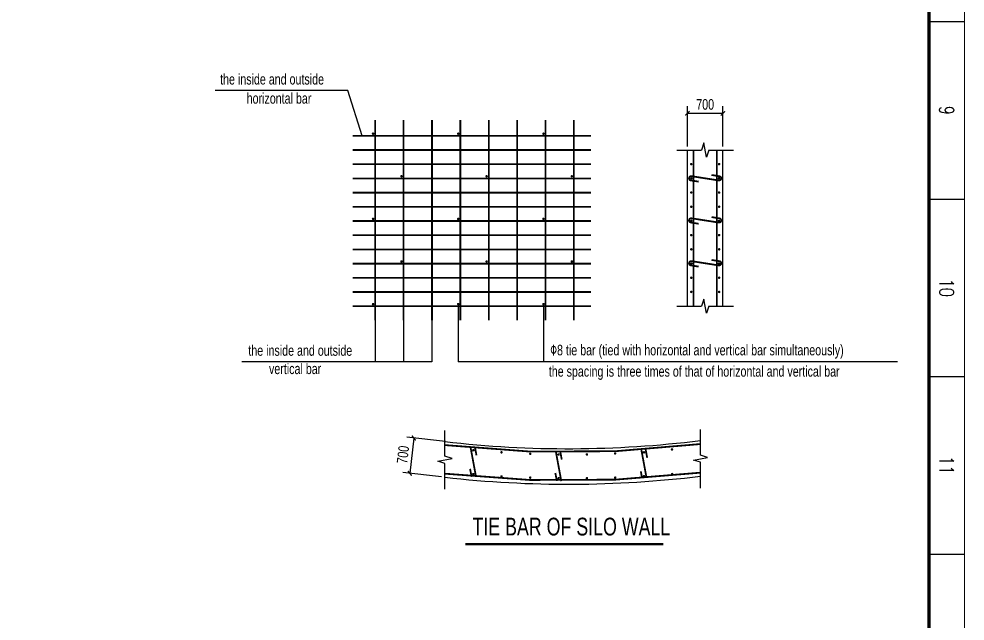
# Model space of a CAD drawing. Extents: x 707031 to 850566, y -411673 to -233438.
# Drawn here: x 823907 to 850566, y -292393 to -275432 of the extents above; entities that cross this region are included whole.
import ezdxf
from ezdxf.enums import TextEntityAlignment as Align

# ---------------------------------------------------------------- set-up
doc = ezdxf.new("R2010")
doc.units = 0
doc.header["$LTSCALE"] = 2000
doc.header["$MEASUREMENT"] = 0
doc.layers.get('0').update_dxf_attribs({"linetype": 'CONTINUOUS'})
doc.layers.get('DEFPOINTS').update_dxf_attribs({"linetype": 'CONTINUOUS'})
for name, color, linetype in [('S_01', 3, 'CONTINUOUS'), ('S_04', 2, 'CONTINUOUS'), ('S_05', 7, 'CONTINUOUS'), ('S_06', 1, 'CONTINUOUS'), ('TK', 1, 'CONTINUOUS')]:
    doc.layers.add(name, color=color, linetype=linetype)
doc.styles.add('FS', font='kstxt.shx', dxfattribs={"width": 0.75, "bigfont": 'kshz.shx'})
doc.styles.add('KS', font='kstxt.shx', dxfattribs={"width": 0.75, "bigfont": 'kshz.shx'})
doc.styles.add('TK-HZ', font='txt.shx', dxfattribs={"width": 0.8, "bigfont": 'hztxt.shx'})
doc.dimstyles.new('KS100', dxfattribs={"dimtxt": 300, "dimasz": 120, "dimexe": 200, "dimexo": 100, "dimgap": 100, "dimtad": 1, "dimdec": 0, "dimzin": 14, "dimdsep": 46, "dimtxsty": 'KS', "dimblk": 'ARCHTICK', "dimcen": -900, "dimclrd": 7, "dimclre": 7, "dimclrt": 2, "dimadec": 0, "dimazin": 0, "dimtfac": 1, "dimtdec": 0, "dimtix": 1, "dimtmove": 2, "dimatfit": 2, "dimfxl": 1, "dimtfill": 1, "dimtfillclr": 256, "dimtolj": 1, "dimtzin": 14, "dimarcsym": 0})

# ---------------------------------------------------------------- blocks, each defined once
blk = doc.blocks.new('A1-1')
at = {"layer": 'TK', "color": 7}
for p, q in [((42050, 58400), (42050, 59400)), ((47050, 58400), (47050, 59400)), ((52050, 58400), (52050, 59400)), ((57050, 58400), (57050, 59400))]:
    blk.add_line(p, q, dxfattribs=at)
for points, const_width in [([(0, 0), (84100, 0), (84100, 59400), (0, 59400)], 35), ([(2500, 1000), (83100, 1000), (83100, 58400), (2500, 58400)], 100)]:
    blk.add_lwpolyline(points, close=True, dxfattribs=dict(at, const_width=const_width))
at = {"layer": 'TK', "color": 7, "style": 'TK-HZ', "width": 0.75}
for s, p in [('9', (44550, 58900)), ('10', (49550, 58900)), ('11', (54550, 58900))]:
    blk.add_text(s, height=400, dxfattribs=at).set_placement(p, align=Align.MIDDLE_CENTER)
blk = doc.blocks.new('_ArchTick')
at = {"color": 0, "linetype": 'ByBlock', "const_width": 0.3}
blk.add_lwpolyline([(-0.5, -0.5), (0.5, 0.5)], dxfattribs=at)
blk = doc.blocks.new('*D264')
at = {"layer": 'DEFPOINTS', "color": 0, "transparency": 16777216}
for p in [(836023, -287349), (834921, -288231), (835911, -288342)]:
    blk.add_point(p, dxfattribs=at)
at = {"layer": 'S_05', "color": 7, "lineweight": -2, "transparency": 16777216}
for p, q in [((835924, -287337), (834835, -287214)), ((835034, -287237), (834921, -288231)), ((835811, -288331), (834723, -288208))]:
    blk.add_line(p, q, dxfattribs=at)
at = {"layer": 'S_05', "color": 7, "lineweight": -2, "transparency": 16777216, "xscale": 120, "yscale": 120, "zscale": 120}
for p, rotation in [((835034, -287237), 83.56009057819168), ((834921, -288231), 263.5600905781917)]:
    blk.add_blockref('_ArchTick', p, dxfattribs=dict(at, rotation=rotation))
at = {"layer": 'S_05', "color": 2, "transparency": 16777216, "insert": (834729, -287706), "char_height": 300, "attachment_point": 5, "rotation": 83.5601, "style": 'KS', "bg_fill": 3, "box_fill_scale": 1.25, "bg_fill_color": 256, "bg_fill_true_color": 13158600, "bg_fill_transparency": 0}
blk.add_mtext('\\A1;700', dxfattribs=at)
blk = doc.blocks.new('01PSBL01')
at = {"color": 0, "linetype": 'ByBlock'}
for p, q in [((-0.5, 0), (-0.2, 1)), ((-0.2, 1), (0.2, -1)), ((0.2, -1), (0.5, 0))]:
    blk.add_line(p, q, dxfattribs=at)
blk = doc.blocks.new('*D265')
at = {"layer": 'DEFPOINTS', "color": 0, "transparency": 16777216}
for p in [(843743, -278091), (842743, -279125), (843743, -279125)]:
    blk.add_point(p, dxfattribs=at)
at = {"layer": 'S_05', "color": 7, "lineweight": -2, "transparency": 16777216}
for p, q in [((842743, -279025), (842743, -277891)), ((843743, -279025), (843743, -277891)), ((842743, -278091), (843743, -278091))]:
    blk.add_line(p, q, dxfattribs=at)
at = {"layer": 'S_05', "color": 7, "lineweight": -2, "transparency": 16777216, "xscale": 120, "yscale": 120, "zscale": 120, "rotation": 180}
blk.add_blockref('_ArchTick', (842743, -278091), dxfattribs=at)
at = {"layer": 'S_05', "color": 7, "lineweight": -2, "transparency": 16777216, "xscale": 120, "yscale": 120, "zscale": 120}
blk.add_blockref('_ArchTick', (843743, -278091), dxfattribs=at)
at = {"layer": 'S_05', "color": 2, "transparency": 16777216, "insert": (843243, -277841), "char_height": 300, "attachment_point": 5, "style": 'KS', "bg_fill": 3, "box_fill_scale": 1.25, "bg_fill_color": 256, "bg_fill_true_color": 13158600, "bg_fill_transparency": 0}
blk.add_mtext('\\A1;700', dxfattribs=at)

msp = doc.modelspace()

# ---------------------------------------------------------------- linework, layer by layer
at = {"layer": 'S_04'}
for p, q in [((833171.2, -277445.918), (829438.481, -277445.918)), ((833574.571, -278720.795), (833171.2, -277445.918)), ((842442.971, -279124.573), (843142.971, -279124.573)), ((833945.378, -283524.573), (833945.378, -285095.135)), ((834745.378, -283524.573), (834745.378, -285095.135)), ((835545.378, -283524.573), (835545.378, -285095.135)), ((836285.181, -283464.533), (836285.181, -285095.135)), ((838685.181, -283464.533), (838685.181, -285095.135)), ((842442.971, -283524.573), (843142.971, -283524.573)), ((843342.971, -283524.573), (844042.971, -283524.573)), ((835545.378, -285095.135), (830187.713, -285095.135)), ((848664.166, -285095.135), (836285.181, -285095.135)), ((835910.816, -287750.957), (835910.816, -287025.852)), ((843110.816, -287721.22), (843110.816, -286996.115)), ((843110.816, -288646.325), (843110.816, -287921.22))]:
    msp.add_line(p, q, dxfattribs=at)
at = {"layer": 'S_04', "color": 0, "linetype": 'ByBlock'}
for p, q in [((843202.971, -283324.573), (843142.971, -283524.573)), ((843282.971, -283724.573), (843202.971, -283324.573)), ((843342.971, -283524.573), (843282.971, -283724.573))]:
    msp.add_line(p, q, dxfattribs=at)
at = {"layer": 'S_04', "const_width": 60}
msp.add_lwpolyline([(836480.806, -290226.398), (842065.801, -290226.398)], dxfattribs=at)
at = {"layer": 'S_06', "const_width": 50}
for points in [[(833945.378, -283923.384), (833945.378, -278282.594)], [(834745.378, -283923.384), (834745.378, -278282.594)], [(835545.378, -283923.384), (835545.378, -278282.594)], [(836345.378, -283923.384), (836345.378, -278282.594)], [(837145.378, -283923.384), (837145.378, -278282.594)], [(837945.378, -283923.384), (837945.378, -278282.594)], [(838745.378, -283923.384), (838745.378, -278282.594)], [(839545.378, -283923.384), (839545.378, -278282.594)], [(833313.419, -278724.573), (840030.301, -278724.573)], [(833313.419, -279124.573), (840030.301, -279124.573)], [(833313.419, -279524.573), (840030.301, -279524.573)], [(833313.419, -279924.573), (840030.301, -279924.573)], [(842857.67, -279861.975), (843625.484, -279981.472)], [(843421.658, -279827.73), (843644.025, -279862.338)], [(842839.092, -279981.344), (843061.658, -280015.982)], [(833313.419, -280324.573), (840030.301, -280324.573)], [(833313.419, -280724.573), (840030.301, -280724.573)], [(833313.419, -281124.573), (840030.301, -281124.573)], [(842839.079, -281167.314), (843061.644, -281201.953)], [(842857.656, -281047.946), (843625.47, -281167.443)], [(843421.644, -281013.701), (843644.011, -281048.308)], [(833313.419, -281524.573), (840030.301, -281524.573)], [(833313.419, -281924.573), (840030.301, -281924.573)], [(833313.419, -282324.573), (840030.301, -282324.573)], [(842857.656, -282254.874), (843625.47, -282374.371)], [(843421.644, -282220.629), (843644.011, -282255.237)], [(842839.079, -282374.243), (843061.644, -282408.881)], [(833313.419, -282724.573), (840030.301, -282724.573)], [(833313.419, -283124.573), (840030.301, -283124.573)], [(833313.419, -283524.573), (840030.301, -283524.573)], [(836634.911, -287511.714), (836787.262, -288334.87)], [(836760.164, -287514.318), (836799.396, -287726.285)], [(839037.711, -287631.421), (839189.58, -288451.973)], [(839162.482, -287631.421), (839201.714, -287843.388)], [(841444.448, -287567.523), (841590.978, -288359.224)], [(841565.837, -287558.963), (841609.647, -287795.669)], [(836619.013, -288104.135), (836661.097, -288331.514)], [(841429.264, -288173.519), (841465.25, -288367.953)], [(839021.331, -288221.239), (839063.415, -288448.617)]]:
    msp.add_lwpolyline(points, dxfattribs=at)
at = {"layer": 'S_06', "const_width": 35}
for points in [[(833867.681, -278664.533, 1), (833902.681, -278664.533, 1)], [(836267.681, -278664.533, 1), (836302.681, -278664.533, 1)], [(838667.681, -278664.533, 1), (838702.681, -278664.533, 1)], [(842833.954, -279521.884, 1), (842868.954, -279521.884, 1)], [(843618.544, -279521.884, 1), (843653.544, -279521.884, 1)], [(834667.681, -279864.533, 1), (834702.681, -279864.533, 1)], [(837067.681, -279864.533, 1), (837102.681, -279864.533, 1)], [(839467.681, -279864.533, 1), (839502.681, -279864.533, 1)], [(842835.677, -279921.884, 1), (842870.677, -279921.884, 1)], [(843615.361, -279920.975, 1), (843650.361, -279920.975, 1)], [(842833.954, -280321.884, 1), (842868.954, -280321.884, 1)], [(843618.544, -280321.884, 1), (843653.544, -280321.884, 1)], [(842833.954, -280721.884, 1), (842868.954, -280721.884, 1)], [(843618.544, -280721.884, 1), (843653.544, -280721.884, 1)], [(833867.681, -281064.533, 1), (833902.681, -281064.533, 1)], [(836267.681, -281064.533, 1), (836302.681, -281064.533, 1)], [(838667.681, -281064.533, 1), (838702.681, -281064.533, 1)], [(842835.267, -281121.884, 1), (842870.267, -281121.884, 1)], [(843614.927, -281121.884, 1), (843649.927, -281121.884, 1)], [(842833.954, -281521.884, 1), (842868.954, -281521.884, 1)], [(843618.544, -281521.884, 1), (843653.544, -281521.884, 1)], [(842833.954, -281921.884, 1), (842868.954, -281921.884, 1)], [(843618.544, -281921.884, 1), (843653.544, -281921.884, 1)], [(834667.681, -282264.533, 1), (834702.681, -282264.533, 1)], [(837067.681, -282264.533, 1), (837102.681, -282264.533, 1)], [(839467.681, -282264.533, 1), (839502.681, -282264.533, 1)], [(842835.28, -282321.884, 1), (842870.28, -282321.884, 1)], [(843614.986, -282321.884, 1), (843649.986, -282321.884, 1)], [(842833.954, -282721.884, 1), (842868.954, -282721.884, 1)], [(843618.544, -282721.884, 1), (843653.544, -282721.884, 1)], [(842833.954, -283121.884, 1), (842868.954, -283121.884, 1)], [(843618.544, -283121.884, 1), (843653.544, -283121.884, 1)], [(833867.681, -283464.533, 1), (833902.681, -283464.533, 1)], [(836267.681, -283464.533, 1), (836302.681, -283464.533, 1)], [(838667.681, -283464.533, 1), (838702.681, -283464.533, 1)], [(836693.086, -287581.942, 1), (836728.086, -287581.942, 1)], [(837487.822, -287640.386, 1), (837522.822, -287640.386, 1)], [(838296.407, -287681.905, 1), (838331.407, -287681.905, 1)], [(840724.279, -287670.966, -1), (840689.279, -287670.966, -1)], [(841535.6, -287640.386, -1), (841500.6, -287640.386, -1)], [(842325.746, -287557.474, -1), (842290.746, -287557.474, -1)], [(839095.404, -287699.045, 1), (839130.404, -287699.045, 1)], [(839928.019, -287699.045, -1), (839893.019, -287699.045, -1)], [(836693.086, -288252.465, 1), (836728.086, -288252.465, 1)], [(837487.822, -288320.27, 1), (837522.822, -288320.27, 1)], [(838296.407, -288352.429, 1), (838331.407, -288352.429, 1)], [(839095.404, -288369.569, 1), (839130.404, -288369.569, 1)], [(839928.019, -288369.569, -1), (839893.019, -288369.569, -1)], [(840727.016, -288352.429, -1), (840692.016, -288352.429, -1)], [(841535.6, -288310.91, -1), (841500.6, -288310.91, -1)], [(842330.337, -288252.465, -1), (842295.337, -288252.465, -1)]]:
    msp.add_lwpolyline(points, format="xyb", close=True, dxfattribs=at)
at = {"layer": 'S_06', "const_width": 50}
for points in [[(842857.67, -279861.975, 1), (842839.092, -279981.344, 1)], [(843625.484, -279981.472, 1), (843644.025, -279862.338, 1)], [(842857.656, -281047.946, 1), (842839.079, -281167.314, 1)], [(843625.47, -281167.443, 1), (843644.011, -281048.308, 1)], [(842857.656, -282254.874, 1), (842839.079, -282374.243, 1)], [(843625.47, -282374.371, 1), (843644.011, -282255.237, 1)]]:
    msp.add_lwpolyline(points, format="xyb", dxfattribs=at)

# ---------------------------------------------------------------- block references
at = {"layer": 'S_04', "xscale": 200, "yscale": 200, "zscale": 200, "rotation": 90}
msp.add_blockref('01PSBL01', (843110.816, -287821.22), dxfattribs=at)
at = {"layer": 'TK', "color": 7, "rotation": 270}
msp.add_blockref('A1-1', (791148.599, -233455.813), dxfattribs=at)

# ---------------------------------------------------------------- texts
at = {"layer": 'S_04', "style": 'FS', "width": 0.75}
for s, height, p in [('the inside and outside', 300, (829575.716, -277279.39)), ('horizontal bar', 300, (830323.827, -277819.225)), ('the inside and outside', 300, (830370.844, -284920.017)), ('%%1308 tie bar (tied with horizontal and vertical bar simultaneously)', 300, (838876.16, -284908.993)), ('vertical bar', 300, (830953.41, -285436.264)), ('the spacing is three times of that of horizontal and vertical bar', 300, (838836.911, -285508.889)), ('TIE BAR OF SILO WALL', 500, (836686.389, -289981.455))]:
    msp.add_text(s, height=height, dxfattribs=at).set_placement(p)

# ---------------------------------------------------------------- next in the draw order: dimensions: what is measured, and where the dimension line sits
at = {"layer": 'S_05'}
dim = msp.add_linear_dim(base=(843742.971, -278091.078), p1=(842742.971, -279124.573), p2=(843742.971, -279124.573), text='700', dimstyle='KS100', dxfattribs=at)
dim.commit()
dim.dimension.update_dxf_attribs({"geometry": '*D265', "text_midpoint": (843242.971, -277841.078)})
dim = msp.add_aligned_dim(p1=(836022.977, -287348.568), p2=(835910.816, -288342.258), distance=-995.733, text='700', dimstyle='KS100', dxfattribs=at)
dim.commit()
dim.dimension.update_dxf_attribs({"geometry": '*D264', "text_midpoint": (834729.024, -287705.69)})

# ---------------------------------------------------------------- next in the draw order: linework, layer by layer
at = {"layer": 'S_01'}
for p, q in [((842742.971, -283524.573), (842742.971, -279124.573)), ((843742.971, -283524.573), (843742.971, -279124.573))]:
    msp.add_line(p, q, dxfattribs=at)
for radius, start, end in [(30000, 263.3444721, 277.1287954), (31000, 263.5600906, 276.8976978)]:
    msp.add_arc((839387.81, -257537.867), radius, start, end, dxfattribs=at)
at = {"layer": 'S_04', "color": 0, "linetype": 'ByBlock'}
for p, q in [((843202.971, -278924.573), (843142.971, -279124.573)), ((843282.971, -279324.573), (843202.971, -278924.573)), ((843342.971, -279124.573), (843282.971, -279324.573))]:
    msp.add_line(p, q, dxfattribs=at)
at = {"layer": 'S_04'}
for p, q in [((843342.971, -279124.573), (844042.971, -279124.573)), ((835910.816, -288676.061), (835910.816, -287950.957))]:
    msp.add_line(p, q, dxfattribs=at)
at = {"layer": 'S_06', "const_width": 50}
for points in [[(842912.971, -283524.573), (842912.971, -279124.573)], [(843572.971, -283524.573), (843572.971, -279124.573)]]:
    msp.add_lwpolyline(points, dxfattribs=at)
for points in [[(835910.816, -287436.37, 0.060016574), (843110.816, -287406.734, 0.060016574)], [(835910.816, -288241.621, 0.058451924), (843110.816, -288212.762, 0.058451924)]]:
    msp.add_lwpolyline(points, format="xyb", dxfattribs=at)

# ---------------------------------------------------------------- next in the draw order: block references
at = {"layer": 'S_04', "xscale": 200, "yscale": 200, "zscale": 200, "rotation": 90}
msp.add_blockref('01PSBL01', (835910.816, -287850.957), dxfattribs=at)

doc.saveas('drawing.dxf')
